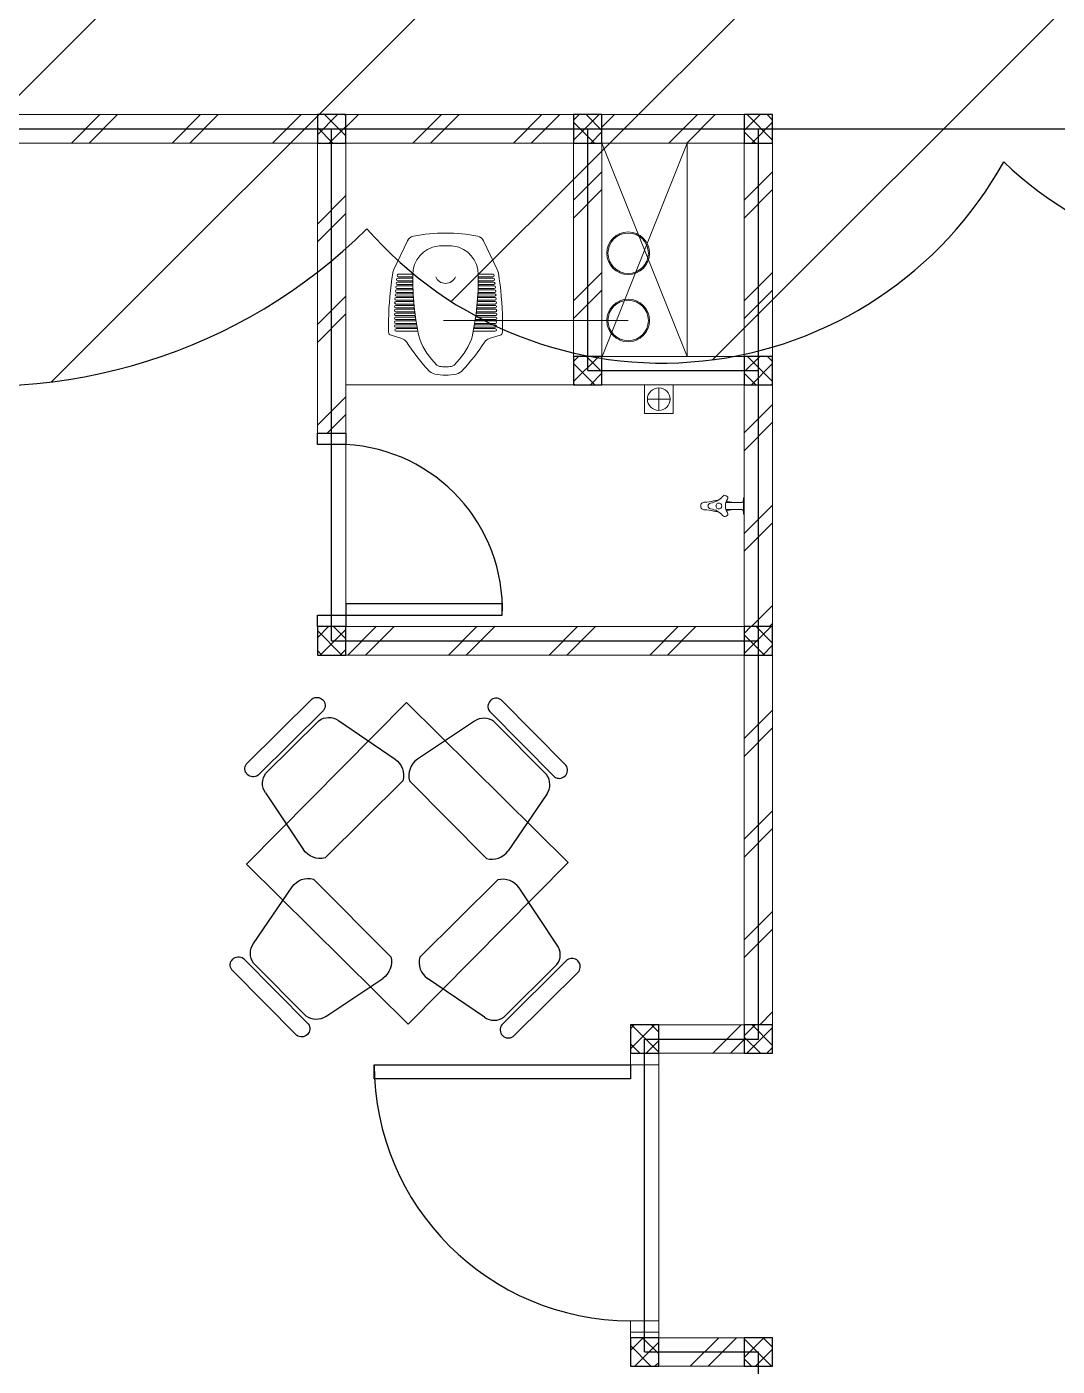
# Model space of a CAD drawing. Header units: millimetres. Extents: x -324 to 75, y -297 to 212.
# Drawn here: x -247.213 to -243.592, y 175.794 to 180.503 of the extents above; entities that cross this region are included whole.
import ezdxf

# ---------------------------------------------------------------- set-up
doc = ezdxf.new("R2010")
doc.units = ezdxf.units.MM
doc.layers.get('defpoints').update_dxf_attribs({"color": 1})
for name, color, linetype, lineweight in [('ars', 11, 'Continuous', 0), ('KOL', 1, 'Continuous', 30), ('KOLOM', 4, 'Continuous', 9), ('lan', 7, 'Continuous', 15), ('SANITAIR', 15, 'Continuous', 9), ('tem', 5, 'Continuous', 20), ('u', 6, 'Continuous', 20)]:
    doc.layers.add(name, color=color, linetype=linetype, lineweight=lineweight)
doc.layers.add('as', color=1, linetype='Continuous', plot=False)
doc.layers.add('FURNITURE', color=68, linetype='Continuous')
doc.layers.add('Kusen', color=30, linetype='Continuous')
doc.styles.add('ATTR', font='romans.shx', dxfattribs={"width": 0.8, "height": 0.56})

# ---------------------------------------------------------------- blocks, each defined once
blk = doc.blocks.new('KRAN ATAS')
for p, q in [((-0.0198, 0), (0, 0)), ((-0.0198, -0.0015), (-0.0198, 0)), ((0.0198, 0), (0, 0)), ((0.0198, -0.0015), (0.0198, 0)), ((-0.0193, -0.002), (0, -0.002)), ((-0.0087, -0.006), (-0.0087, -0.0441)), ((0.0193, -0.002), (0, -0.002)), ((0.0087, -0.006), (0.0087, -0.0441))]:
    blk.add_line(p, q)
for centre, radius, start, end in [((-0.0193, -0.0015), 0.0005, 180, 270), ((-0.0127, -0.006), 0.004, 0, 90), ((-0.0388, -0.0275), 0.03, 343.7486, 0), ((0.0127, -0.006), 0.004, 90, 180), ((0.0388, -0.0275), 0.03, 180, 196.2514), ((0.0193, -0.0015), 0.0005, 270, 0), ((-0.0191, -0.047), 0.00682, 147.2603, 232.4214), ((-0.0188, -0.0464), 0.00682, 67.5786, 152.7397), ((-0.0514, -0.0871), 0.0447, 7.4918, 50.9581), ((0, -0.0187), 0.0268, 232.9628, 307.0372), ((0.0743, -0.0604), 0.0878, 182.0552, 189.0251), ((0.0743, -0.0604), 0.0878, 163.7486, 168.4446), ((-0.0004, -0.0613), 0.0068, 86.5771, 273.4229), ((0.0004, -0.0613), 0.0068, 266.5771, 93.4229), ((0.0514, -0.0871), 0.0447, 129.0419, 172.5082), ((-0.0743, -0.0604), 0.0878, 11.5554, 16.2514), ((-0.0743, -0.0604), 0.0878, 350.9749, 357.9448), ((0.0188, -0.0464), 0.00682, 27.2603, 112.4214), ((0.0191, -0.047), 0.00682, 307.5786, 32.7397), ((-0.0892, -0.0965), 0.08, 0.3555, 16.2023), ((-0.0004, -0.0965), 0.0088, 176.8553, 272.6444), ((-0.0003, -0.0804), 0.00682, 187.5786, 272.7397), ((0.0003, -0.0804), 0.00682, 267.2603, 352.4214), ((0.0004, -0.0965), 0.0088, 267.3556, 3.1447), ((0.0892, -0.0965), 0.08, 163.7977, 179.6445)]:
    blk.add_arc(centre, radius, start, end)
blk = doc.blocks.new('AVOOR')
blk.add_lwpolyline([(-21.8185, -71.5914), (-21.9185, -71.5914), (-21.9185, -71.4914), (-21.8185, -71.4914)], close=True)
for points in [[(-21.8685, -71.5014), (-21.8685, -71.5814)], [(-21.9085, -71.5414), (-21.8285, -71.5414)]]:
    blk.add_lwpolyline(points)
blk.add_circle((-21.8685, -71.5414), 0.04)
blk = doc.blocks.new('CL J D')
for p, q in [((0.306, 0.1938), (0.3479, 0.1938)), ((0.0275, 0.1273), (0.1283, 0.1756)), ((0.145, 0.1598), (0.145, 0.1109)), ((0.1539, 0.1598), (0.1539, 0.1111)), ((0.1587, 0.1615), (0.1587, 0.1111)), ((0.1676, 0.1615), (0.1676, 0.1111)), ((0.1723, 0.1631), (0.1723, 0.1111)), ((0.1812, 0.1631), (0.1812, 0.1109)), ((0.186, 0.1645), (0.186, 0.1109)), ((0.1949, 0.1645), (0.1949, 0.1105)), ((0.1996, 0.1657), (0.1996, 0.1105)), ((0.2085, 0.1657), (0.2085, 0.11)), ((0.2133, 0.1667), (0.2133, 0.11)), ((0.2222, 0.1667), (0.2222, 0.1092)), ((0.2269, 0.1676), (0.2269, 0.1092)), ((0.2358, 0.1676), (0.2358, 0.1082)), ((0.2406, 0.1682), (0.2406, 0.1082)), ((0.2495, 0.1682), (0.2495, 0.107)), ((0.2542, 0.1687), (0.2542, 0.107)), ((0.2631, 0.1687), (0.2631, 0.1056)), ((0.2679, 0.169), (0.2679, 0.1056)), ((0.2768, 0.169), (0.2768, 0.104)), ((0.2815, 0.1692), (0.2815, 0.104)), ((0.2904, 0.1692), (0.2904, 0.1022)), ((0.2952, 0.1691), (0.2952, 0.1022)), ((0.3041, 0.1691), (0.3041, 0.1003)), ((0.3088, 0.1689), (0.3088, 0.1003)), ((0.3177, 0.1689), (0.3177, 0.0981)), ((0.3225, 0.1685), (0.3225, 0.0981)), ((0.3314, 0.1685), (0.3314, 0.0957)), ((0.3361, 0.1679), (0.3361, 0.0957)), ((0.345, 0.1679), (0.345, 0.093)), ((0.3709, 0.1476), (0.3594, 0.1853)), ((0.0275, -0.1398), (0.1283, -0.188)), ((0.145, -0.1722), (0.145, -0.1234)), ((0.1539, -0.1722), (0.1539, -0.1236)), ((0.1587, -0.174), (0.1587, -0.1236)), ((0.1676, -0.174), (0.1676, -0.1236)), ((0.1723, -0.1756), (0.1723, -0.1236)), ((0.1812, -0.1756), (0.1812, -0.1234)), ((0.186, -0.177), (0.186, -0.1234)), ((0.1949, -0.177), (0.1949, -0.123)), ((0.1996, -0.1782), (0.1996, -0.123)), ((0.2085, -0.1782), (0.2085, -0.1224)), ((0.2133, -0.1792), (0.2133, -0.1224)), ((0.2222, -0.1792), (0.2222, -0.1216)), ((0.2269, -0.18), (0.2269, -0.1216)), ((0.2358, -0.18), (0.2358, -0.1206)), ((0.2406, -0.1807), (0.2406, -0.1206)), ((0.2495, -0.1807), (0.2495, -0.1195)), ((0.2542, -0.1812), (0.2542, -0.1195)), ((0.2631, -0.1812), (0.2631, -0.1181)), ((0.2679, -0.1815), (0.2679, -0.1181)), ((0.2768, -0.1815), (0.2768, -0.1165)), ((0.2815, -0.1816), (0.2815, -0.1165)), ((0.2904, -0.1816), (0.2904, -0.1147)), ((0.2952, -0.1816), (0.2952, -0.1147)), ((0.3041, -0.1816), (0.3041, -0.1127)), ((0.3088, -0.1813), (0.3088, -0.1127)), ((0.3177, -0.1813), (0.3177, -0.1105)), ((0.3225, -0.1809), (0.3225, -0.1105)), ((0.3314, -0.1809), (0.3314, -0.1081)), ((0.3361, -0.1803), (0.3361, -0.1081)), ((0.345, -0.1803), (0.345, -0.1055)), ((0.3709, -0.16), (0.3594, -0.1977)), ((0.306, -0.2062), (0.3479, -0.2062))]:
    blk.add_line(p, q)
for centre, radius, start, end in [((0.3183, -0.8979), 1.0917, 90.6447, 99.3564), ((0.3479, 0.1818), 0.012, 16.9837, 90), ((0.1462, 0.1381), 0.0415, 97.4366, 115.5884), ((0.1495, 0.1598), 0.00445, 0, 180), ((0.1631, 0.1615), 0.00445, 0, 180), ((0.1768, 0.1631), 0.00445, 0, 180), ((0.1904, 0.1645), 0.00445, 0, 180), ((0.2041, 0.1657), 0.00445, 0, 180), ((0.2177, 0.1667), 0.00445, 0, 180), ((0.2314, 0.1676), 0.00445, 0, 180), ((0.245, 0.1682), 0.00445, 0, 180), ((0.2587, 0.1687), 0.00445, 0, 180), ((0.2723, 0.169), 0.00445, 0, 180), ((0.286, 0.1692), 0.00445, 0, 180), ((0.2996, 0.1691), 0.00445, 0, 180), ((0.3133, 0.1689), 0.00445, 0, 180), ((0.3269, 0.1685), 0.00445, 0, 180), ((0.3406, 0.1679), 0.00445, 0, 180), ((0.3992, 0.1563), 0.0297, 196.9837, 236.587), ((0.5098, 0), 0.5098, 167.907, 180.7001), ((0.0403, 0.1006), 0.0297, 115.5884, 167.907), ((0.1458, 0.0077), 0.1009, 89.3646, 171.9631), ((0.1427, 0.1109), 0.00237, 271.7186, 0), ((0.1639, -0.8282), 0.9369, 77.6038, 91.0419), ((0.1563, 0.1111), 0.00237, 180, 0), ((0.17, 0.1111), 0.00237, 180, 0), ((0.1836, 0.1109), 0.00237, 180, 0), ((0.1973, 0.1105), 0.00237, 180, 0), ((0.2109, 0.11), 0.00237, 180, 0), ((0.2246, 0.1092), 0.00237, 180, 0), ((0.2382, 0.1082), 0.00237, 180, 0), ((0.2519, 0.107), 0.00237, 180, 0), ((0.2655, 0.1056), 0.00237, 180, 0), ((0.2792, 0.104), 0.00237, 180, 0), ((0.2928, 0.1022), 0.00237, 180, 0), ((0.3064, 0.1003), 0.00237, 180, 0), ((0.3201, 0.0981), 0.00237, 180, 0), ((0.3337, 0.0957), 0.00237, 180, 0), ((-0.0629, -0.5443), 0.8096, 47.7542, 56.587), ((0.3474, 0.093), 0.00237, 180, 258.7357), ((0.3518, 0.0291), 0.0593, 68.9695, 77.1263), ((0.2831, -0.1497), 0.2509, 43.8785, 68.9695), ((0.4495, 0.0199), 0.0475, 13.4838, 47.7542), ((0.1995, 0.0001), 0.1551, 171.9445, 182.3259), ((0.1409, -0.0052), 0.0359, 358.3993, 69.7102), ((0.4511, 0.0118), 0.0178, 9.3054, 43.8785), ((0.3402, -0.0063), 0.1302, 0.0418, 9.3054), ((0.3402, -0.0063), 0.1598, 0.034, 13.4838), ((0.5098, -0.0125), 0.5098, 179.2999, 192.093), ((0.1995, -0.0125), 0.1551, 177.6741, 188.0555), ((0.1458, -0.0202), 0.1009, 188.0369, 270.6354), ((0.1409, -0.0072), 0.0359, 290.2898, 1.6007), ((0.2831, 0.1372), 0.2509, 291.0305, 316.1215), ((0.4511, -0.0243), 0.0178, 316.1215, 350.6946), ((0.3402, -0.0061), 0.1302, 350.6946, 359.9582), ((0.4495, -0.0323), 0.0475, 312.2458, 346.5162), ((0.3402, -0.0061), 0.1598, 346.5162, 359.966), ((-0.0629, 0.5318), 0.8096, 303.413, 312.2458), ((0.0403, -0.113), 0.0297, 192.093, 244.4116), ((0.1427, -0.1234), 0.00237, 0, 88.2814), ((0.1639, 0.8157), 0.9369, 268.9581, 282.3962), ((0.1563, -0.1236), 0.00237, 0, 180), ((0.17, -0.1236), 0.00237, 0, 180), ((0.1836, -0.1234), 0.00237, 0, 180), ((0.1973, -0.123), 0.00237, 0, 180), ((0.2109, -0.1224), 0.00237, 0, 180), ((0.2246, -0.1216), 0.00237, 0, 180), ((0.2382, -0.1206), 0.00237, 0, 180), ((0.2519, -0.1195), 0.00237, 0, 180), ((0.2655, -0.1181), 0.00237, 0, 180), ((0.2792, -0.1165), 0.00237, 0, 180), ((0.2928, -0.1147), 0.00237, 0, 180), ((0.3064, -0.1127), 0.00237, 0, 180), ((0.3201, -0.1105), 0.00237, 0, 180), ((0.3337, -0.1081), 0.00237, 0, 180), ((0.3474, -0.1055), 0.00237, 101.2643, 180), ((0.3518, -0.0415), 0.0593, 282.8737, 291.0305), ((0.1462, -0.1506), 0.0415, 244.4116, 262.5634), ((0.1495, -0.1722), 0.00445, 180, 0), ((0.1631, -0.174), 0.00445, 180, 0), ((0.1768, -0.1756), 0.00445, 180, 0), ((0.1904, -0.177), 0.00445, 180, 0), ((0.2041, -0.1782), 0.00445, 180, 0), ((0.2177, -0.1792), 0.00445, 180, 0), ((0.2314, -0.18), 0.00445, 180, 0), ((0.245, -0.1807), 0.00445, 180, 0), ((0.2587, -0.1812), 0.00445, 180, 0), ((0.2723, -0.1815), 0.00445, 180, 0), ((0.286, -0.1816), 0.00445, 180, 0), ((0.2996, -0.1816), 0.00445, 180, 0), ((0.3133, -0.1813), 0.00445, 180, 0), ((0.3269, -0.1809), 0.00445, 180, 0), ((0.3406, -0.1803), 0.00445, 180, 0), ((0.3992, -0.1687), 0.0297, 123.413, 163.0163), ((0.3183, 0.8854), 1.0917, 260.6436, 269.3553), ((0.3479, -0.1942), 0.012, 270, 343.0163)]:
    blk.add_arc(centre, radius, start, end)
blk = doc.blocks.new('P.60')
at = {"layer": 'Kusen'}
for points in [[(1472.8348, 997.5354), (1472.8748, 997.5354), (1472.8748, 997.4354), (1472.8348, 997.4354)], [(1473.4748, 997.5354), (1473.5148, 997.5354), (1473.5148, 997.4354), (1473.4748, 997.4354)], [(1472.8748, 996.8854), (1472.9148, 996.8854), (1472.9148, 997.4354), (1472.8748, 997.4354)]]:
    blk.add_lwpolyline(points, close=True, dxfattribs=at)
blk.add_arc((1472.8948, 997.4658), 0.5808, 268.0266, 356.9943, dxfattribs=at)
blk = doc.blocks.new('P-90')
at = {"layer": 'Kusen'}
blk.add_lwpolyline([(374.6908, -21.5979), (374.7408, -21.5979), (374.7408, -22.4979), (374.6908, -22.4979)], close=True, dxfattribs=at)
at = {"layer": 'Kusen', "lineweight": 9}
for points in [[(373.8008, -22.4979), (373.8408, -22.4979), (373.8408, -22.5979), (373.8008, -22.5979)], [(374.7408, -22.4979), (374.7808, -22.4979), (374.7808, -22.5979), (374.7408, -22.5979)]]:
    blk.add_lwpolyline(points, close=True, dxfattribs=at)
at = {"layer": 'Kusen'}
blk.add_arc((374.7408, -22.4979), 0.9, 90, 180, dxfattribs=at)
blk = doc.blocks.new('Manager Chair')
for p, q in [((6.793595, 0), (-6.793595, 0)), ((6.793595, -2.40006), (-6.793595, -2.40006)), ((5.764665, -3), (-5.250155, -3)), ((-7.308135, -5), (-9.242845, -14.93924)), ((7.82266, -5), (9.757352, -14.93924)), ((-7.822645, -18), (8.337156, -18))]:
    blk.add_line(p, q)
for centre, radius, start, end in [((-6.608415, -1.20003), 1.214231, 98.77222, 261.2278), ((6.608435, -1.20003), 1.214228, 278.7714, 81.22861), ((-4.915795, -5.40289), 2.426032, 97.92188, 170.4409), ((5.430285, -5.40292), 2.42607, 9.559852, 82.07782), ((-6.352795, -15.45813), 2.936262, 169.8216, 239.9611), ((6.867295, -15.45813), 2.936262, 300.0388, 10.17842)]:
    blk.add_arc(centre, radius, start, end)
at = {"style": 'ATTR', "width": 0.8, "flags": 9}
blk.add_attdef('ESTCODE', (0, 0), '', height=0.003816, dxfattribs=at)
blk = doc.blocks.new('mj makan')
blk.add_lwpolyline([(-0.0055, 1.1314), (0.5629, 0.5684), (0, 0), (-0.5684, 0.5629)], close=True)
for p, xscale, yscale, zscale, rotation in [((-0.4923, 1.0685), -0.02383953608250516, 0.02383953608250516, 0.02383953608250516, 44.72219960516194), ((0.4614, 1.0156), -0.02383953608250517, 0.02383953608250517, 0.02383953608250517, 314.7221996051619)]:
    blk.add_blockref('Manager Chair', p, dxfattribs=dict(xscale=xscale, yscale=yscale, zscale=zscale, rotation=rotation))
at = {"extrusion": (0, 0, -1)}
for p, xscale, yscale, zscale, rotation in [((-0.457, 0.1222), -0.02383953608250516, 0.02383953608250516, -0.02383953608250516, 135.277800394838), ((0.4971, 0.0786), -0.0238395360825052, 0.0238395360825052, -0.0238395360825052, 225.2778003948382)]:
    blk.add_blockref('Manager Chair', p, dxfattribs=dict(at, xscale=xscale, yscale=yscale, zscale=zscale, rotation=rotation))
blk = doc.blocks.new('K 10.10')
at = {"layer": 'ars'}
h = blk.add_hatch(dxfattribs=at)
h.set_pattern_fill('_USER', color=256, scale=0.05, angle=45, double=1, pattern_type=0)
h.set_pattern_definition([(45, (0, 0), (-0.035355339, 0.035355339), []), (135, (0, 0), (-0.035355339, -0.035355339), [])])
h.paths.add_polyline_path([(1560.5383, 1380.4069), (1560.6383, 1380.4069), (1560.6383, 1380.5069), (1560.5383, 1380.5069)])
at = {"layer": 'KOL'}
blk.add_lwpolyline([(1560.5383, 1380.4069), (1560.6383, 1380.4069), (1560.6383, 1380.5069), (1560.5383, 1380.5069)], close=True, dxfattribs=at)
blk = doc.blocks.new('typikal-1a')
at = {"layer": 'ars'}
for centre, radius in [((5.526, 5.0422), 0.075), ((5.526, 5.0422), 0.071), ((5.7625, 5.0422), 0.075), ((5.7625, 5.0422), 0.071)]:
    blk.add_circle(centre, radius, dxfattribs=at)
at = {"layer": 'as'}
for p, q in [((0, 5.5), (1.9, 5.5)), ((1.9, 5.1), (1.9, 5.5)), ((3, 5.1), (3, 5.5)), ((3, 5.5), (6.2, 5.5)), ((4.4, 4), (4.4, 5.5)), ((5.35, 4.9), (5.35, 5.5)), ((1.9, 5.1), (3, 5.1)), ((5.35, 4.9), (6.2, 4.9)), ((4.4, 4), (6.2, 4))]:
    blk.add_line(p, q, dxfattribs=at)
at = {"layer": 'lan'}
for p, q in [((2.91, 5.15), (2.01, 5.15)), ((5.3, 4.85), (5.3, 4.05)), ((5.09, 4.05), (4.53, 4.05))]:
    blk.add_line(p, q, dxfattribs=at)
at = {"layer": 'tem'}
for points in [[(3.05, 5.55), (4.35, 5.55), (4.35, 5.45), (3.05, 5.45)], [(4.45, 5.55), (5.3, 5.55), (5.3, 5.45), (4.45, 5.45)], [(6.15, 5.55), (5.4, 5.55), (5.4, 5.45), (6.15, 5.45)], [(1.95, 5.45), (1.85, 5.45), (1.85, 5.15), (1.95, 5.15)], [(2.95, 5.45), (3.05, 5.45), (3.05, 5.15), (2.95, 5.15)], [(4.45, 5.45), (4.35, 5.45), (4.35, 4.05), (4.45, 4.05)], [(5.4, 5.45), (5.3, 5.45), (5.3, 4.95), (5.4, 4.95)], [(6.15, 4.95), (6.25, 4.95), (6.25, 5.45), (6.15, 5.45)], [(1.97, 5.15), (1.95, 5.15), (1.95, 5.05), (1.97, 5.05)], [(5.4, 4.85), (6.15, 4.85), (6.15, 4.95), (5.4, 4.95)], [(6.15, 4.85), (6.25, 4.85), (6.25, 4.05), (6.15, 4.05)], [(5.13, 3.95), (6.15, 3.95), (6.15, 4.05), (5.13, 4.05)], [(6.15, 3.95), (6.25, 3.95), (6.25, 2.85), (6.15, 2.85)]]:
    blk.add_lwpolyline(points, close=True, dxfattribs=at)
at = {"layer": 'u'}
for points in [[(6.15, 5.25), (5.3996, 4.9505)], [(6.15, 4.95), (5.4, 5.25)], [(6.15, 5.25), (5.4, 5.25)], [(5.526, 5.0422), (5.526, 4.3936)]]:
    blk.add_lwpolyline(points, dxfattribs=at)
at = {"layer": 'FURNITURE', "xscale": -1, "rotation": 180}
blk.add_blockref('mj makan', (3.6205, 4.8319), dxfattribs=at)
at = {"layer": 'KOLOM', "extrusion": (0, 0, -1), "zscale": -1}
for p in [(-1562.4883, -1374.9569), (-1563.5883, -1374.9569), (-1564.9883, -1374.9569), (-1565.9383, -1374.9569), (-1566.7883, -1374.9569), (-1562.4883, -1375.3569), (-1563.5883, -1375.3569), (-1565.9383, -1375.5569), (-1566.7883, -1375.5569), (-1564.9883, -1376.4569), (-1566.7883, -1376.4569)]:
    blk.add_blockref('K 10.10', p, dxfattribs=at)
at = {"layer": 'Kusen', "xscale": -1, "rotation": 180}
for name, p in [('P-90', (-371.8308, -17.4479)), ('P.60', (-1468.3848, 1001.4854))]:
    blk.add_blockref(name, p, dxfattribs=at)
at = {"layer": 'SANITAIR', "extrusion": (0, 0, -1), "xscale": -1.450644103627577, "yscale": 1.450644103627577, "zscale": -1.450644103627577, "rotation": 359.9613440846884}
blk.add_blockref('KRAN ATAS', (-4.874, 5.45), dxfattribs=at)
at = {"layer": 'SANITAIR'}
blk.add_blockref('AVOOR', (27.1181, 76.6914), dxfattribs=at)
at = {"layer": 'SANITAIR', "extrusion": (0, 0, -1), "zscale": -1}
blk.add_blockref('CL J D', (-5.8335, 4.4068), dxfattribs=at)
blk = doc.blocks.new('A-4')
at = {"layer": 'ars'}
h = blk.add_hatch(dxfattribs=at)
h.set_pattern_fill('TEMBOK', color=256, scale=0.25)
h.set_pattern_definition([(45, (-8.295, 27.825), (-0.1767767, 0.1767767), []), (45, (-8.2325, 27.825), (-0.1767767, 0.1767767), [])])
h.paths.add_polyline_path([(-2.6, 40.6), (-3.7, 40.6), (-3.7, 40.7), (-2.6, 40.7)])
h = blk.add_hatch(dxfattribs=at)
h.set_pattern_fill('TEMBOK', color=256, scale=0.25)
h.set_pattern_definition([(45, (-7.095, 27.825), (-0.1767767, 0.1767767), []), (45, (-7.0325, 27.825), (-0.1767767, 0.1767767), [])])
h.paths.add_polyline_path([(-1.7, 40.6), (-2.5, 40.6), (-2.5, 40.7), (-1.7, 40.7)])
h = blk.add_hatch(dxfattribs=at)
h.set_pattern_fill('TEMBOK', color=256, scale=0.25)
h.set_pattern_definition([(45, (-6.195, 27.825), (-0.1767767, 0.1767767), []), (45, (-6.1325, 27.825), (-0.1767767, 0.1767767), [])])
h.paths.add_polyline_path([(-1.1, 40.6), (-1.6, 40.6), (-1.6, 40.7), (-1.1, 40.7)])
h = blk.add_hatch(dxfattribs=at)
h.set_pattern_fill('TEMBOK', color=256, scale=0.25)
h.set_pattern_definition([(45, (-9.85016, -16.245), (-0.1767767, 0.1767767), []), (45, (-9.78766, -16.245), (-0.1767767, 0.1767767), [])])
h.paths.add_polyline_path([(-2.6, 39.58), (-2.5, 39.58), (-2.5, 40.6), (-2.6, 40.6)])
h = blk.add_hatch(dxfattribs=at)
h.set_pattern_fill('TEMBOK', color=256, scale=0.25)
h.set_pattern_definition([(45, (-8.95016, -16.515), (-0.1767767, 0.1767767), []), (45, (-8.88766, -16.515), (-0.1767767, 0.1767767), [])])
h.paths.add_polyline_path([(-1.7, 39.85), (-1.6, 39.85), (-1.6, 40.6), (-1.7, 40.6)])
h = blk.add_hatch(dxfattribs=at)
h.set_pattern_fill('TEMBOK', color=256, scale=0.25)
h.set_pattern_definition([(45, (-8.35016, -16.515), (-0.1767767, 0.1767767), []), (45, (-8.28766, -16.515), (-0.1767767, 0.1767767), [])])
h.paths.add_polyline_path([(-1.1, 39.85), (-1, 39.85), (-1, 40.6), (-1.1, 40.6)])
h = blk.add_hatch(dxfattribs=at)
h.set_pattern_fill('TEMBOK', color=256, scale=0.25)
h.set_pattern_definition([(45, (-8.35016, -15.565), (-0.1767767, 0.1767767), []), (45, (-8.28766, -15.565), (-0.1767767, 0.1767767), [])])
h.paths.add_polyline_path([(-1.1, 38.9), (-1, 38.9), (-1, 39.75), (-1.1, 39.75)])
h = blk.add_hatch(dxfattribs=at)
h.set_pattern_fill('TEMBOK', color=256, scale=0.25)
h.set_pattern_definition([(45, (-7.095, 23.425), (-0.1767767, 0.1767767), []), (45, (-7.0325, 23.425), (-0.1767767, 0.1767767), [])])
h.paths.add_polyline_path([(-1.1, 38.9), (-2.5, 38.9), (-2.5, 38.8), (-1.1, 38.8)])
h = blk.add_hatch(dxfattribs=at)
h.set_pattern_fill('TEMBOK', color=256, scale=0.25)
h.set_pattern_definition([(45, (-8.35016, -14.165), (-0.1767767, 0.1767767), []), (45, (-8.28766, -14.165), (-0.1767767, 0.1767767), [])])
h.paths.add_polyline_path([(-1.1, 37.5), (-1, 37.5), (-1, 38.8), (-1.1, 38.8)])
h = blk.add_hatch(dxfattribs=at)
h.set_pattern_fill('TEMBOK', color=256, scale=0.25)
h.set_pattern_definition([(45, (-6.195, 24.825), (-0.1767767, 0.1767767), []), (45, (-6.1325, 24.825), (-0.1767767, 0.1767767), [])])
h.paths.add_polyline_path([(-1.1, 37.5), (-1.4, 37.5), (-1.4, 37.4), (-1.1, 37.4)])
h = blk.add_hatch(dxfattribs=at)
h.set_pattern_fill('TEMBOK', color=256, scale=0.25)
h.set_pattern_definition([(45, (-6.195, 25.925), (-0.1767767, 0.1767767), []), (45, (-6.1325, 25.925), (-0.1767767, 0.1767767), [])])
h.paths.add_polyline_path([(-1.1, 36.4), (-1.4, 36.4), (-1.4, 36.3), (-1.1, 36.3)])
at = {"layer": 'as'}
for p, q in [((-6.55, 40.65), (6.55, 40.65)), ((-1.05, 37.94), (-1.05, 40.65))]:
    blk.add_line(p, q, dxfattribs=at)
at = {"layer": 'lan', "xscale": -1, "rotation": 270}
blk.add_blockref('typikal-1a', (-6.55, 34.45), dxfattribs=at)

msp = doc.modelspace()

# ---------------------------------------------------------------- hatches: boundary and pattern name
at = {"layer": 'defpoints'}
h = msp.add_hatch(dxfattribs=at)
h.set_pattern_fill('ANSI31', color=2, scale=0.25, style=0)
h.set_pattern_definition([(45, (99.64905, 132.0205), (-0.561266, 0.561266), [])])
edge = h.paths.add_edge_path()
edge.add_arc((-241.4749, 188.5181), 1.0368, 354.7111, 464.7111)
edge.add_arc((-243.7522, 188.6368), 2.1995, 23.6999, 133.6999)
edge.add_arc((-246.5557, 189.0941), 1.7123, 41.4231, 151.4231)
edge.add_arc((-248.6346, 189.1888), 0.925, 51.5431, 161.5431)
edge.add_arc((-248.6352, 187.728), 1.9606, 116.5656, 226.5656)
edge.add_arc((-249.271, 185.3707), 1.1742, 127.3394, 237.3394)
edge.add_arc((-248.9962, 183.2937), 1.4177, 129.8483, 239.8483)
edge.add_arc((-248.79, 181.4247), 1.1211, 144.9995, 254.9995)
edge.add_arc((-247.3567, 181.1394), 1.8991, 204.8334, 314.8334)
edge.add_arc((-244.9812, 180.6938), 1.3735, 221.0037, 331.0037)
edge.add_arc((-242.8512, 180.9998), 1.3441, 226.3001, 336.3001)
edge.add_arc((-240.7958, 181.6215), 1.4249, 234.6377, 344.6377)
edge.add_arc((-240.44, 182.7818), 1.8443, 303.5108, 413.5108)
edge.add_arc((-241.3486, 185.9586), 2.6252, 319.8094, 429.8094)

# ---------------------------------------------------------------- linework, layer by layer
at = {"layer": 'defpoints', "color": 2}
msp.add_lwpolyline([(-240.4426, 188.4225, 0.520567), (-241.7382, 189.5209, 0.520567), (-245.2718, 190.227, 0.520567), (-248.0593, 189.9132, 0.520567), (-249.512, 189.4817, 0.520567), (-249.9832, 186.3043, 0.520567), (-249.9046, 184.3822, 0.520567), (-249.7083, 182.0678, 0.520567), (-249.0801, 180.3418, 0.520567), (-246.0177, 179.7927, 0.520567), (-243.7798, 180.028, 0.520567), (-241.6204, 180.4595, 0.520567), (-239.4218, 181.244, 0.520567), (-239.3432, 184.2645, 0.520567)], format="xyb", close=True, dxfattribs=at)

# ---------------------------------------------------------------- block references
msp.add_blockref('A-4', (-243.5919, 139.4939))

doc.saveas('drawing.dxf')
